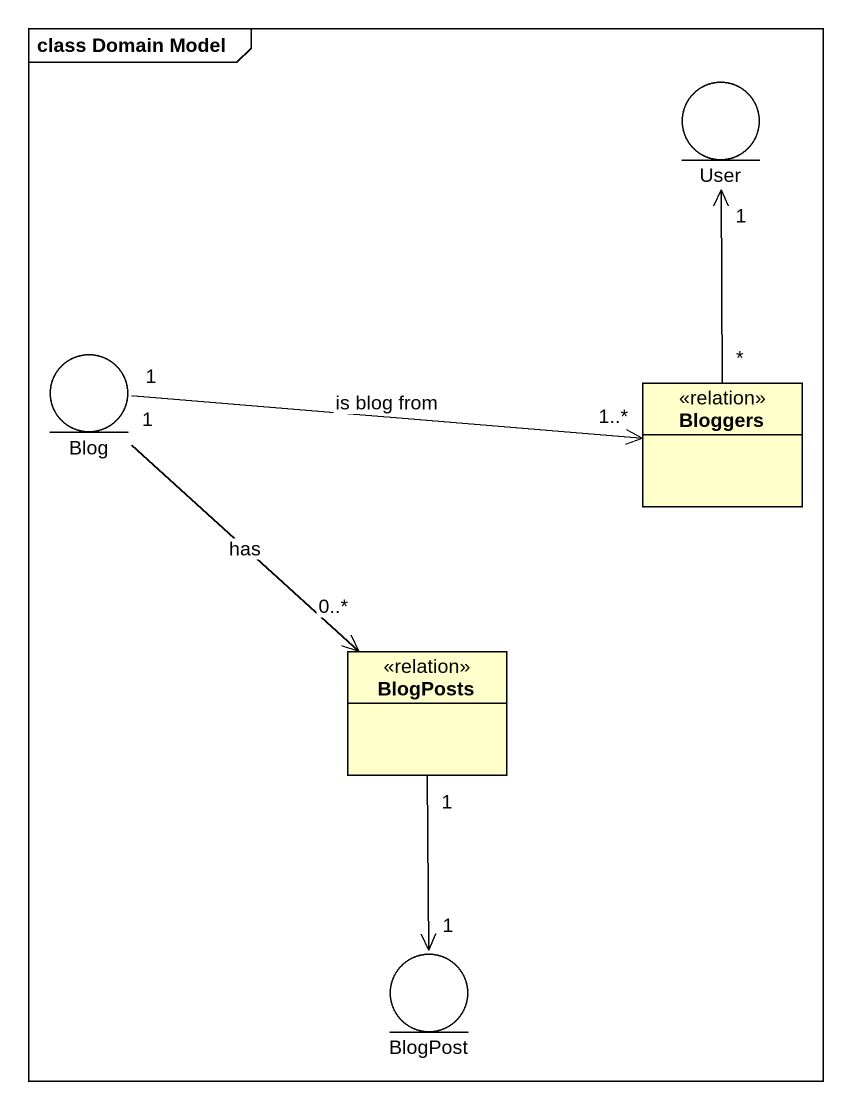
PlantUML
@startuml
mainframe class Domain Model
allowmixing
hide circle
hide empty members
entity User
entity Blog
class Bloggers <<relation>>
class BlogPosts <<relation>>
entity BlogPost
Blog "1" -right-> "1..*" Bloggers : is blog from
Blog "1" --> "0..*" BlogPosts : has
Bloggers "*" -up-> "1" User
BlogPosts "1" --> "1" BlogPost
@enduml
